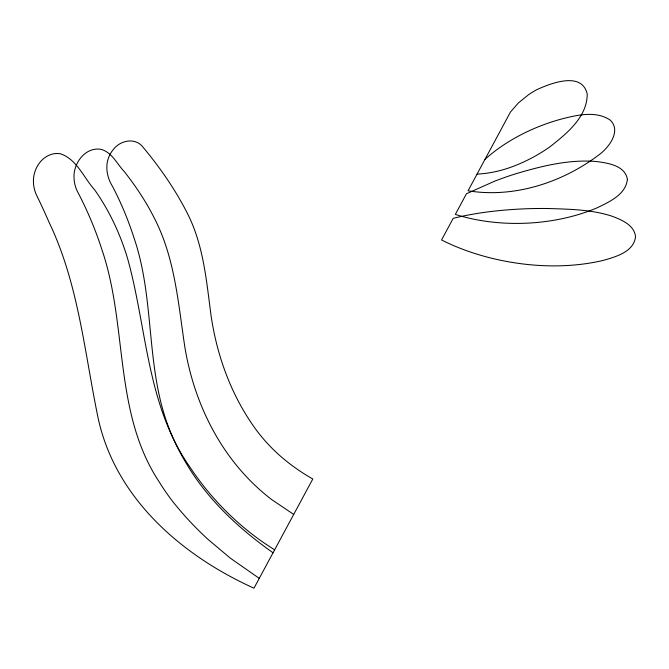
<?xml version="1.0" encoding="UTF-8"?>
<svg xmlns="http://www.w3.org/2000/svg" width="669" height="669" viewBox="0 0 669 669"><rect width="100%" height="100%" fill="white"/><g stroke="black" fill="none" stroke-linecap="round" stroke-linejoin="round"><path stroke-width="1" d="M485.008 159.306C499.609 146.252 516.61 136.041 534.59 128.348A196.862 186.684 -14.4 0 1 561.609 118.998C577.096 115.035 595.878 110.477 610.195 120.094C621.091 130.48 609.844 146.059 600.812 153.418C563.858 182.06 514.846 198.425 468.049 190.79L510.447 112.091L518.358 102.942L528.635 94.655A89.705 85.063 -14.4 0 1 536.471 89.838C550.428 83.399 582.038 70.881 587.223 94.086C587.231 116.975 566.919 133.39 550.487 146.402A161.973 153.602 -14.4 0 1 536.229 155.517C518.124 165.703 497.995 173.246 477.064 174.065M293.716 514.419L271.907 499.735A220.36 208.971 -14.4 0 1 244.143 474.221C212.148 438.981 192.572 393.79 184.845 347.069C178.238 303.559 175.01 258.201 154.455 218.403C146.177 201.729 135.74 186.208 124.275 171.565C116.841 163.888 111.79 151.746 100.434 149.246C85.047 147.08 73.197 163.487 74.033 177.737A36.285 34.412 -14.4 0 0 76.341 189.068L77.278 191.2A404.77 383.855 -14.4 0 1 102.123 250.273C127.896 326.296 113.312 413.024 159.557 482.458A243.19 230.621 -14.4 0 0 172.911 501.742A350.606 332.485 -14.4 0 0 208.302 539.624L230.353 558.18L259.271 578.359M274.633 549.826C251.36 535.367 230.387 517.288 212.407 496.632A312.231 296.099 -14.4 0 1 189.427 466.352C146.754 405.121 146.963 328.32 127.679 258.836C120.37 234.242 109.382 210.702 94.563 189.72C83.767 177.795 76.793 159.18 60.545 153.845A17.963 17.034 -14.4 0 0 54.59 153.644C41.411 155.526 32.906 169.332 33.45 182.001A36.285 34.412 -14.4 0 0 35.75 193.333L36.695 195.465A691.177 655.461 -14.4 0 1 49.071 222.317C78.457 283.572 84.419 351.702 97.95 417.297C115.06 498.154 181.642 555.462 253.969 588.193L312.791 479.004C298.959 471.118 285.964 461.71 274.482 450.655A179.986 170.687 -14.4 0 1 251.201 422.741C229.592 390.729 216.505 353.265 211.003 315.174C206.504 281.315 203.593 246.167 188.248 215.092C175.763 190.046 159.615 166.882 141.627 145.533C133.19 137.254 119.149 141.109 112.869 150.09A28.131 26.685 -14.4 0 0 109.273 155.952C104.665 165.954 107.023 177.787 112.752 186.81A365.692 346.801 -14.4 0 1 134.101 238.156C155.342 300.381 145.19 368.912 169.792 430.234A244.67 232.026 -14.4 0 0 185.723 462.43C207.081 499.133 238.657 528.451 273.044 552.778M627.397 179.392C625.808 194.57 609.384 201.829 597.308 207.75C577.523 216.162 556.265 220.862 534.874 222.66A217.249 206.027 -14.4 0 1 507.679 223.245C489.951 222.526 472.255 219.783 455.338 214.398L466.46 193.742L494.734 181.157A325.268 308.459 -14.4 0 1 514.494 174.174C540.845 166.263 568.357 159.255 596.087 161.488C607.603 162.993 625.197 165.385 627.397 179.392M635.55 236.617C633.852 252.18 615.313 256.896 602.702 260.542C577.983 266.245 552.276 267.098 527.088 264.439A263.937 250.298 -14.4 0 1 497.368 259.564C478.084 255.249 459.21 248.893 441.557 239.97L453.214 218.328C475.659 212.759 498.74 210.108 521.812 208.954A424.481 402.546 -14.4 0 1 547.71 208.502C569.127 209.196 591.045 209.447 611.633 216.07C621.325 219.666 634.195 224.876 635.55 236.617"/></g></svg>
